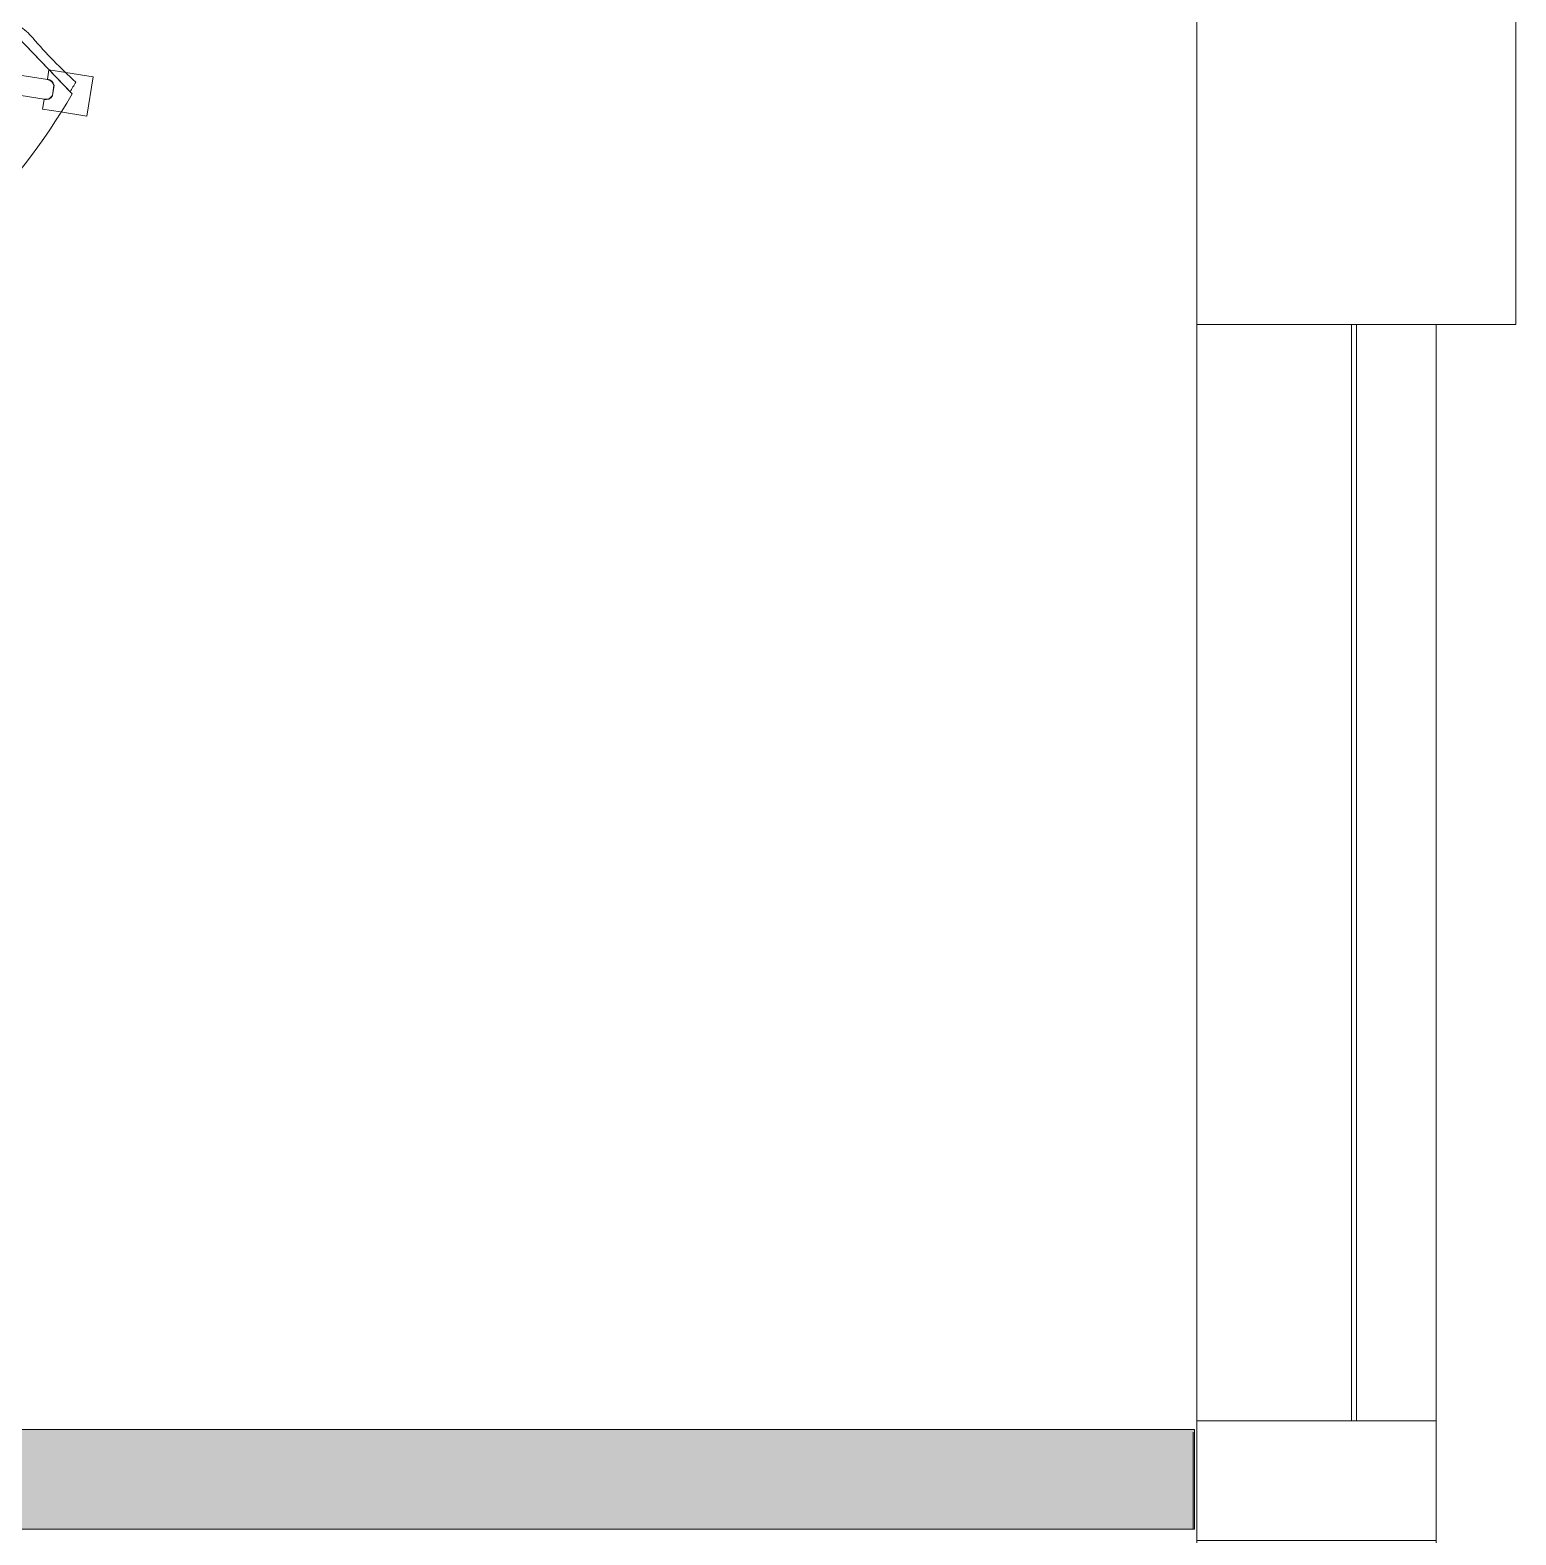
# Model space of a CAD drawing. Header units: inches. Extents: x 0 to 2535, y 0 to 2052.
# Drawn here: x 2452.5 to 2527, y 1262.8 to 1338.3 of the extents above; entities that cross this region are included whole.
import ezdxf

# ---------------------------------------------------------------- set-up
doc = ezdxf.new("R2010")
doc.units = ezdxf.units.IN
doc.header["$MEASUREMENT"] = 0
for name, color, linetype, lineweight in [('_700_INTERIORS', 7, 'Continuous', 9), ('A-DETL', 90, 'Continuous', 9), ('A-WALL-PATT', 111, 'Continuous', 13), ('CORE', 7, 'Continuous', 9), ('I-FURN', 30, 'Continuous', 9), ('I-WALL', 2, 'Continuous', 13), ('Victor Bldg - 7th Floor_LINK_dwg', 8, 'Continuous', 9), ('WINDOWS', 7, 'Continuous', 9)]:
    doc.layers.add(name, color=color, linetype=linetype, lineweight=lineweight)

# ---------------------------------------------------------------- blocks, each defined once
blk = doc.blocks.new('Victor Bldg - 7th Floor_LINK_dwg-6972240-Level 07  POWER _ SIGNAL')
at = {"layer": '_700_INTERIORS'}
blk.add_line((2510.815, 1267.937), (2510.815, 1263.062), dxfattribs=at)
at = {"layer": 'CORE', "flags": 128}
blk.add_lwpolyline([(2511, 1343.5), (2511, 1323.5), (2527, 1323.5), (2527, 1387.5), (2511, 1387.5), (2511, 1367.5)], dxfattribs=at)
at = {"layer": 'WINDOWS'}
for p, q in [((2511, 1207.5), (2511, 1323.5)), ((2518.75, 1268.5), (2518.75, 1323.5)), ((2519, 1268.5), (2519, 1323.5)), ((2523, 1207.5), (2523, 1323.5))]:
    blk.add_line(p, q, dxfattribs=at)
at = {"layer": 'WINDOWS', "flags": 128}
blk.add_lwpolyline([(2511, 1268.5), (2523, 1268.5), (2523, 1262.5), (2511, 1262.5)], close=True, dxfattribs=at)
blk = doc.blocks.new('Zira Wksta 12 - Type 1-V52-Level 07  POWER _ SIGNAL')
at = {"layer": 'I-FURN'}
for p, q in [((-46.763, -67.655), (-46.047, -63.134)), ((-46.763, -67.655), (-46.161, -63.855)), ((-45.137, -63.781), (-45.775, -67.812)), ((-45.287, -64.729), (-45.775, -67.812)), ((-43.651, -66.325), (-46.501, -69.06)), ((-46.394, -68.957), (-43.651, -66.325)), ((-47.399, -68.471), (-47.257, -67.577)), ((-47.399, -68.471), (-47.257, -67.577)), ((-47.257, -67.577), (-46.78, -67.652)), ((-47.257, -67.577), (-46.78, -67.652)), ((-45.759, -67.814), (-45.282, -67.89)), ((-45.759, -67.814), (-45.282, -67.89)), ((-45.281, -67.89), (-45.415, -68.734)), ((-45.281, -67.89), (-45.415, -68.734)), ((-47.609, -69.799), (-47.399, -68.471)), ((-47.609, -69.799), (-47.399, -68.471)), ((-46.583, -68.074), (-46.075, -68.154)), ((-46.583, -68.074), (-46.075, -68.154)), ((-46.081, -68.143), (-46.575, -68.065)), ((-46.081, -68.143), (-46.575, -68.065)), ((-45.415, -68.734), (-45.633, -70.112)), ((-45.415, -68.734), (-45.633, -70.112)), ((-45.633, -70.112), (-47.609, -69.799)), ((-45.633, -70.112), (-47.609, -69.799))]:
    blk.add_line(p, q, dxfattribs=at)
for centre, radius, start, end in [((-29.906, -40.669), 32.885, 210.30403, 239.69254), ((-46.139, -64.255), 3.739, 310.98565, 324.90642), ((-25.848, -87.609), 27.198, 130.98565, 137.51182), ((-46.379, -67.722), 0.407, 170.16515, 236.01525), ((-46.379, -67.722), 0.407, 170.16515, 239.83485), ((-46.362, -67.719), 0.406, 171, 211.42808), ((-46.362, -67.719), 0.406, 171, 211.42808), ((-46.362, -67.719), 0.406, 211.42808, 232.93978), ((-46.362, -67.719), 0.406, 211.42808, 238.38014), ((-46.177, -67.748), 0.406, 283.61986, 351), ((-46.161, -67.756), 0.407, 282.16515, 351.83485), ((-46.161, -67.756), 0.407, 282.16515, 351.83485), ((-46.177, -67.748), 0.406, 324.04795, 351), ((-46.362, -67.719), 0.406, 232.93978, 238.38014), ((-46.379, -67.722), 0.407, 236.01525, 239.83485), ((-46.177, -67.748), 0.406, 283.61986, 324.04795), ((-29.599, -40.358), 33.165, 239.57657, 240.55224)]:
    blk.add_arc(centre, radius, start, end, dxfattribs=at)

msp = doc.modelspace()

# ---------------------------------------------------------------- hatches: boundary and pattern name
at = {"layer": 'A-WALL-PATT', "lineweight": 9}
msp.add_hatch(color=7, dxfattribs=at).paths.add_polyline_path([(2487.469, 1263.061), (2510.881, 1263.061), (2510.881, 1268.061), (2306.881, 1268.061), (2306.881, 1263.061), (2400.328, 1263.061)], flags=0)

# ---------------------------------------------------------------- linework, layer by layer
at = {"layer": 'A-DETL'}
msp.add_line((2511, 479.5), (2511, 2021.5), dxfattribs=at)
at = {"layer": 'I-WALL', "color": 8, "lineweight": 20}
for p, q in [((2510.881, 1268.061), (2306.881, 1268.061)), ((2510.881, 1263.061), (2510.881, 1268.061)), ((2306.881, 1263.061), (2510.881, 1263.061))]:
    msp.add_line(p, q, dxfattribs=at)

# ---------------------------------------------------------------- block references
at = {"layer": 'I-FURN', "rotation": 89.99999999999946}
msp.add_blockref('Zira Wksta 12 - Type 1-V52-Level 07  POWER _ SIGNAL', (2385.543, 1381.567), dxfattribs=at)
at = {"layer": 'Victor Bldg - 7th Floor_LINK_dwg', "color": 7}
msp.add_blockref('Victor Bldg - 7th Floor_LINK_dwg-6972240-Level 07  POWER _ SIGNAL', (0, 0), dxfattribs=at)

doc.saveas('drawing.dxf')
